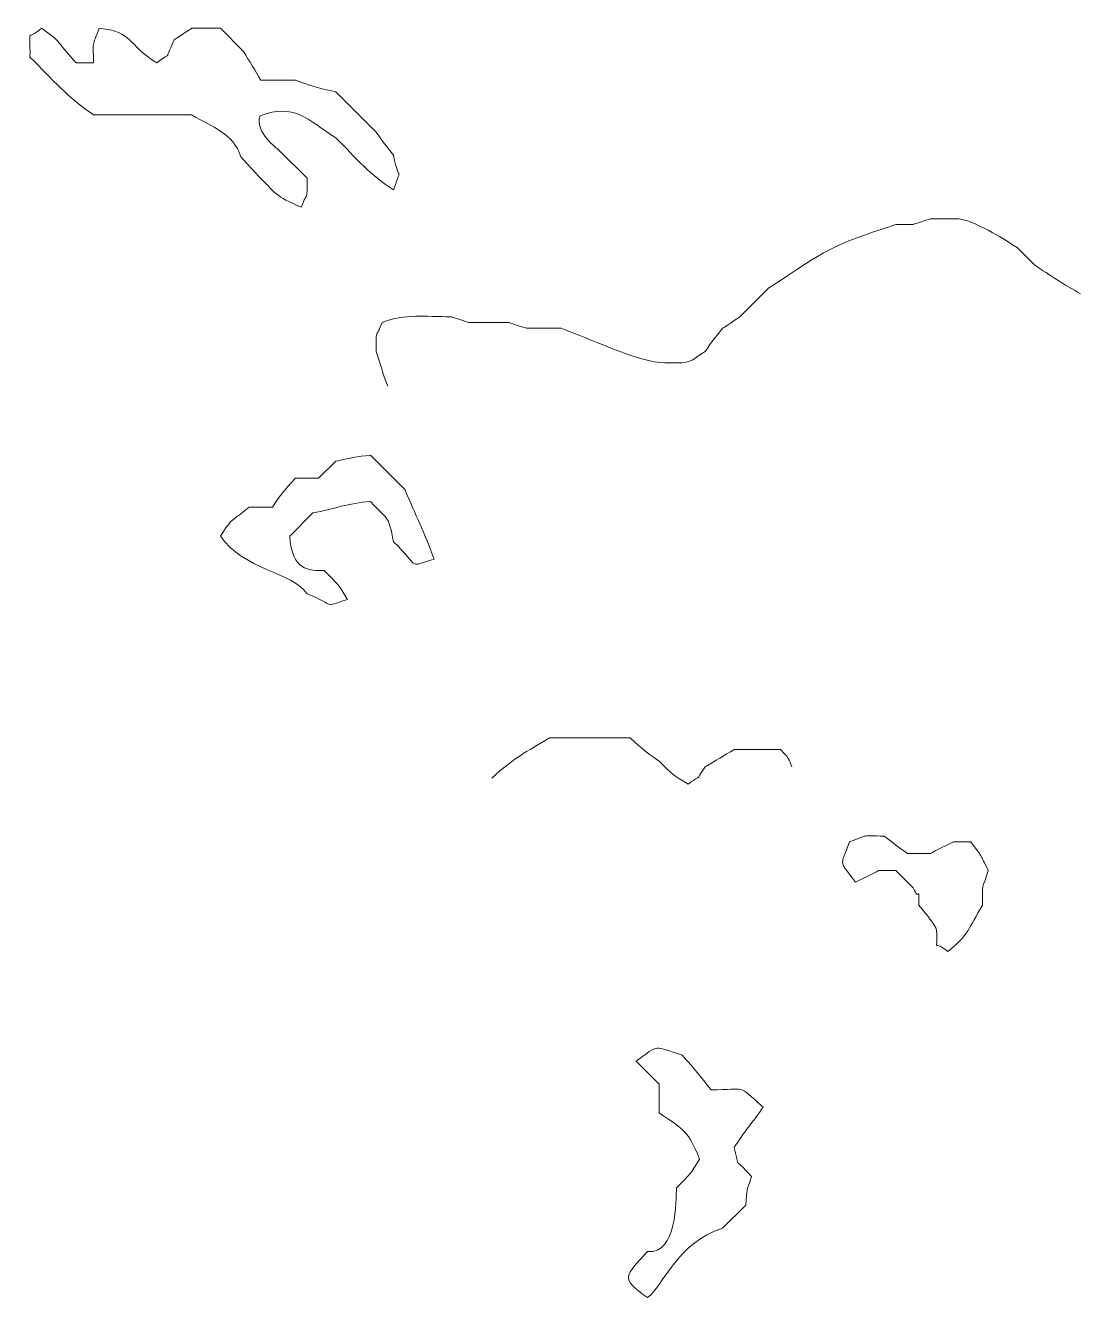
# Model space of a CAD drawing. Header units: centimetres. Extents: x -27.1 to 25.8, y -20 to 19.
# Drawn here: x -0.801 to 1.261, y -9.824 to -7.336 of the extents above; entities that cross this region are included whole.
import ezdxf

# ---------------------------------------------------------------- set-up
doc = ezdxf.new("R2010")
doc.units = ezdxf.units.CM
doc.header["$MEASUREMENT"] = 0
doc.layers.add('layer 1', color=7, linetype='Continuous')

msp = doc.modelspace()

# ---------------------------------------------------------------- linework, layer by layer
at = {"layer": 'layer 1', "color": 225, "lineweight": 0}
for points, knots in [([(-0.35201, -7.6241), (-0.30907, -7.66705), (-0.314, -7.66971), (-0.26175, -7.69179), (-0.26175, -7.69179), (-0.24851, -7.65771), (-0.25046, -7.68071), (-0.25046, -7.63538), (-0.25046, -7.63538), (-0.25046, -7.63538), (-0.30686, -7.57898), (-0.30686, -7.57898), (-0.30686, -7.57898), (-0.30686, -7.57898), (-0.35387, -7.54454), (-0.34231, -7.51332), (-0.34231, -7.51332), (-0.27545, -7.4878), (-0.25106, -7.51915), (-0.19406, -7.55642), (-0.19406, -7.55642), (-0.15488, -7.5956), (-0.12584, -7.63066), (-0.08122, -7.65797), (-0.08122, -7.65797), (-0.06512, -7.60623), (-0.06988, -7.65031), (-0.08122, -7.59028), (-0.08122, -7.59028), (-0.09726, -7.57), (-0.1013, -7.56576), (-0.11507, -7.54514), (-0.11507, -7.54514), (-0.11507, -7.54514), (-0.19406, -7.46616), (-0.19406, -7.46616), (-0.19406, -7.46616), (-0.22605, -7.46012), (-0.2434, -7.45387), (-0.27303, -7.4436), (-0.27303, -7.4436), (-0.27303, -7.4436), (-0.34072, -7.44359), (-0.34072, -7.44359), (-0.34072, -7.44359), (-0.35228, -7.42403), (-0.36288, -7.40672), (-0.37458, -7.3872), (-0.37458, -7.3872), (-0.37458, -7.3872), (-0.4197, -7.34206), (-0.4197, -7.34206), (-0.4197, -7.34206), (-0.4197, -7.34206), (-0.4761, -7.34207), (-0.4761, -7.34207), (-0.4761, -7.34207), (-0.47745, -7.34274), (-0.50803, -7.36341), (-0.50994, -7.36463), (-0.50994, -7.36463), (-0.53327, -7.41368), (-0.51097, -7.3824), (-0.54379, -7.40974), (-0.54379, -7.40974), (-0.60355, -7.3732), (-0.58906, -7.34872), (-0.65662, -7.34206), (-0.65662, -7.34206), (-0.67162, -7.38066), (-0.66791, -7.36338), (-0.66791, -7.40974), (-0.66791, -7.40974), (-0.66791, -7.40974), (-0.70175, -7.40974), (-0.70175, -7.40974), (-0.70175, -7.40974), (-0.73595, -7.3727), (-0.73106, -7.36749), (-0.76946, -7.34206), (-0.76946, -7.34206), (-0.80076, -7.36896), (-0.79066, -7.33648), (-0.792, -7.39847), (-0.792, -7.39847), (-0.74855, -7.44193), (-0.71629, -7.47857), (-0.66789, -7.51128), (-0.66789, -7.51128), (-0.66789, -7.51128), (-0.47609, -7.51129), (-0.47609, -7.51129), (-0.47609, -7.51129), (-0.43603, -7.53529), (-0.39501, -7.54613), (-0.37973, -7.59342), (-0.37973, -7.59342), (-0.37973, -7.59342), (-0.35201, -7.6241), (-0.35201, -7.6241)], [0, 0, 0, 0, 0.0384615, 0.0384615, 0.0384615, 0.0384615, 0.0769231, 0.0769231, 0.0769231, 0.0769231, 0.1153846, 0.1153846, 0.1153846, 0.1153846, 0.1538462, 0.1538462, 0.1538462, 0.1538462, 0.1923077, 0.1923077, 0.1923077, 0.1923077, 0.2307692, 0.2307692, 0.2307692, 0.2307692, 0.2692308, 0.2692308, 0.2692308, 0.2692308, 0.3076923, 0.3076923, 0.3076923, 0.3076923, 0.3461538, 0.3461538, 0.3461538, 0.3461538, 0.3846154, 0.3846154, 0.3846154, 0.3846154, 0.4230769, 0.4230769, 0.4230769, 0.4230769, 0.4615385, 0.4615385, 0.4615385, 0.4615385, 0.5, 0.5, 0.5, 0.5, 0.5384615, 0.5384615, 0.5384615, 0.5384615, 0.5769231, 0.5769231, 0.5769231, 0.5769231, 0.6153846, 0.6153846, 0.6153846, 0.6153846, 0.6538462, 0.6538462, 0.6538462, 0.6538462, 0.6923077, 0.6923077, 0.6923077, 0.6923077, 0.7307692, 0.7307692, 0.7307692, 0.7307692, 0.7692308, 0.7692308, 0.7692308, 0.7692308, 0.8076923, 0.8076923, 0.8076923, 0.8076923, 0.8461538, 0.8461538, 0.8461538, 0.8461538, 0.8846154, 0.8846154, 0.8846154, 0.8846154, 0.9230769, 0.9230769, 0.9230769, 0.9230769, 1, 1, 1, 1]), ([(-0.09253, -8.04163), (-0.10338, -8.01509), (-0.10624, -8.00119), (-0.11507, -7.97394), (-0.11507, -7.97394), (-0.11507, -7.9286), (-0.11703, -7.95163), (-0.10378, -7.91752), (-0.10378, -7.91752), (-0.0571, -7.89942), (-0.02177, -7.90625), (0.03161, -7.90625), (0.03161, -7.90625), (0.03229, -7.90652), (0.06356, -7.91684), (0.06545, -7.91751), (0.06545, -7.91751), (0.06545, -7.91751), (0.14443, -7.91751), (0.14443, -7.91751), (0.14443, -7.91751), (0.14511, -7.91778), (0.1764, -7.92813), (0.17827, -7.9288), (0.17827, -7.9288), (0.17827, -7.9288), (0.24596, -7.9288), (0.24596, -7.9288), (0.24596, -7.9288), (0.29703, -7.94649), (0.40106, -7.9965), (0.44904, -7.99649), (0.44904, -7.99649), (0.44904, -7.99649), (0.47162, -7.99649), (0.47162, -7.99649), (0.47162, -7.99649), (0.50445, -7.99649), (0.50229, -7.98878), (0.52803, -7.97394), (0.52803, -7.97394), (0.54169, -7.95259), (0.54539, -7.94924), (0.56188, -7.9288), (0.56188, -7.9288), (0.56318, -7.92813), (0.5938, -7.90748), (0.59571, -7.90624), (0.59571, -7.90624), (0.59571, -7.90624), (0.65212, -7.84984), (0.65212, -7.84984), (0.65212, -7.84984), (0.76895, -7.77342), (0.76934, -7.7682), (0.90035, -7.72572), (0.90035, -7.72572), (0.90035, -7.72572), (0.93418, -7.72572), (0.93418, -7.72572), (0.93418, -7.72572), (0.93486, -7.72545), (0.96615, -7.71513), (0.96804, -7.71444), (0.96804, -7.71444), (0.96804, -7.71444), (1.01315, -7.71443), (1.01315, -7.71443), (1.01315, -7.71443), (1.04012, -7.71444), (1.05888, -7.7268), (1.08084, -7.73702), (1.08084, -7.73702), (1.10248, -7.74836), (1.11654, -7.75729), (1.13727, -7.77085), (1.13727, -7.77085), (1.13727, -7.77085), (1.17112, -7.80471), (1.17112, -7.80471), (1.17112, -7.80471), (1.20269, -7.82533), (1.22837, -7.84345), (1.26137, -7.86111)], [0, 0, 0, 0, 0.0454545, 0.0454545, 0.0454545, 0.0454545, 0.0909091, 0.0909091, 0.0909091, 0.0909091, 0.1363636, 0.1363636, 0.1363636, 0.1363636, 0.1818182, 0.1818182, 0.1818182, 0.1818182, 0.2272727, 0.2272727, 0.2272727, 0.2272727, 0.2727273, 0.2727273, 0.2727273, 0.2727273, 0.3181818, 0.3181818, 0.3181818, 0.3181818, 0.3636364, 0.3636364, 0.3636364, 0.3636364, 0.4090909, 0.4090909, 0.4090909, 0.4090909, 0.4545455, 0.4545455, 0.4545455, 0.4545455, 0.5, 0.5, 0.5, 0.5, 0.5454545, 0.5454545, 0.5454545, 0.5454545, 0.5909091, 0.5909091, 0.5909091, 0.5909091, 0.6363636, 0.6363636, 0.6363636, 0.6363636, 0.6818182, 0.6818182, 0.6818182, 0.6818182, 0.7272727, 0.7272727, 0.7272727, 0.7272727, 0.7727273, 0.7727273, 0.7727273, 0.7727273, 0.8181818, 0.8181818, 0.8181818, 0.8181818, 0.8636364, 0.8636364, 0.8636364, 0.8636364, 0.9090909, 0.9090909, 0.9090909, 0.9090909, 1, 1, 1, 1]), ([(-0.00224, -8.38012), (-0.05516, -8.39545), (-0.02673, -8.39958), (-0.08122, -8.34627), (-0.08122, -8.34627), (-0.09227, -8.29386), (-0.08886, -8.30792), (-0.12636, -8.2673), (-0.12636, -8.2673), (-0.1691, -8.27058), (-0.19817, -8.28211), (-0.23917, -8.28986), (-0.23917, -8.28986), (-0.23917, -8.28986), (-0.28431, -8.33497), (-0.28431, -8.33497), (-0.28431, -8.33497), (-0.28003, -8.40245), (-0.24748, -8.40296), (-0.21662, -8.40266), (-0.21662, -8.40266), (-0.18795, -8.43133), (-0.19055, -8.42793), (-0.1715, -8.45908), (-0.1715, -8.45908), (-0.22296, -8.47511), (-0.19031, -8.47193), (-0.25048, -8.44781), (-0.25048, -8.44781), (-0.27802, -8.40535), (-0.37686, -8.40083), (-0.41973, -8.33496), (-0.41973, -8.33496), (-0.39391, -8.29604), (-0.4015, -8.30953), (-0.36331, -8.27857), (-0.36331, -8.27857), (-0.36331, -8.27857), (-0.31818, -8.27856), (-0.31818, -8.27856), (-0.31818, -8.27856), (-0.2998, -8.25107), (-0.29744, -8.24858), (-0.27305, -8.22214), (-0.27305, -8.22214), (-0.27305, -8.22214), (-0.22793, -8.22215), (-0.22793, -8.22215), (-0.22793, -8.22215), (-0.22793, -8.22215), (-0.19409, -8.18829), (-0.19409, -8.18829), (-0.19409, -8.18829), (-0.169, -8.18356), (-0.15319, -8.17908), (-0.1264, -8.17704), (-0.1264, -8.17704), (-0.1264, -8.17704), (-0.05871, -8.24473), (-0.05871, -8.24473), (-0.05871, -8.24473), (-0.03925, -8.29324), (-0.02002, -8.32893), (-0.00224, -8.38012)], [0, 0, 0, 0, 0.0588235, 0.0588235, 0.0588235, 0.0588235, 0.1176471, 0.1176471, 0.1176471, 0.1176471, 0.1764706, 0.1764706, 0.1764706, 0.1764706, 0.2352941, 0.2352941, 0.2352941, 0.2352941, 0.2941176, 0.2941176, 0.2941176, 0.2941176, 0.3529412, 0.3529412, 0.3529412, 0.3529412, 0.4117647, 0.4117647, 0.4117647, 0.4117647, 0.4705882, 0.4705882, 0.4705882, 0.4705882, 0.5294118, 0.5294118, 0.5294118, 0.5294118, 0.5882353, 0.5882353, 0.5882353, 0.5882353, 0.6470588, 0.6470588, 0.6470588, 0.6470588, 0.7058824, 0.7058824, 0.7058824, 0.7058824, 0.7647059, 0.7647059, 0.7647059, 0.7647059, 0.8235294, 0.8235294, 0.8235294, 0.8235294, 0.8823529, 0.8823529, 0.8823529, 0.8823529, 1, 1, 1, 1]), ([(0.11057, -8.80881), (0.15401, -8.7687), (0.17685, -8.75772), (0.22342, -8.72982), (0.22342, -8.72982), (0.22342, -8.72982), (0.38135, -8.72981), (0.38135, -8.72981), (0.38135, -8.72981), (0.40789, -8.75425), (0.41042, -8.75646), (0.43779, -8.77495), (0.43779, -8.77495), (0.46646, -8.80361), (0.46304, -8.80103), (0.49419, -8.82007), (0.49419, -8.82007), (0.52907, -8.79495), (0.50239, -8.82157), (0.52803, -8.78622), (0.52803, -8.78622), (0.54761, -8.77468), (0.56493, -8.76408), (0.58443, -8.75239), (0.58443, -8.75239), (0.58443, -8.75239), (0.67468, -8.75239), (0.67468, -8.75239), (0.67468, -8.75239), (0.69815, -8.77582), (0.68962, -8.77279), (0.69727, -8.78622)], [0, 0, 0, 0, 0.1111111, 0.1111111, 0.1111111, 0.1111111, 0.2222222, 0.2222222, 0.2222222, 0.2222222, 0.3333333, 0.3333333, 0.3333333, 0.3333333, 0.4444444, 0.4444444, 0.4444444, 0.4444444, 0.5555556, 0.5555556, 0.5555556, 0.5555556, 0.6666667, 0.6666667, 0.6666667, 0.6666667, 0.7777778, 0.7777778, 0.7777778, 0.7777778, 1, 1, 1, 1]), ([(1.06961, -9.05708), (1.04367, -9.10039), (1.04126, -9.11766), (1.00193, -9.14732), (1.00193, -9.14732), (0.96673, -9.11818), (0.98525, -9.16073), (0.97934, -9.10221), (0.97934, -9.10221), (0.96569, -9.08084), (0.96198, -9.07753), (0.94551, -9.05709), (0.94551, -9.05709), (0.94551, -9.01212), (0.94741, -9.05382), (0.93424, -9.02325), (0.93424, -9.02325), (0.93424, -9.02325), (0.90038, -8.98939), (0.90038, -8.98939), (0.90038, -8.98939), (0.90038, -8.98939), (0.86653, -8.9894), (0.86653, -8.9894), (0.86653, -8.9894), (0.85934, -8.99348), (0.82923, -9.00784), (0.82142, -9.01195), (0.82142, -9.01195), (0.79012, -8.96801), (0.79036, -8.98392), (0.81013, -8.93296), (0.81013, -8.93296), (0.84874, -8.91798), (0.83145, -8.9217), (0.87782, -8.9217), (0.87782, -8.9217), (0.8981, -8.93772), (0.90234, -8.94176), (0.92295, -8.95553), (0.92295, -8.95553), (0.92295, -8.95553), (0.96808, -8.95554), (0.96808, -8.95554), (0.96808, -8.95554), (0.97527, -8.95142), (1.00539, -8.93707), (1.0132, -8.93296), (1.0132, -8.93296), (1.0132, -8.93296), (1.04704, -8.93296), (1.04704, -8.93296), (1.04704, -8.93296), (1.07069, -8.96542), (1.06421, -8.95515), (1.08089, -8.98939), (1.08089, -8.98939), (1.0688, -9.02667), (1.0696, -9.01449), (1.06961, -9.05708)], [0, 0, 0, 0, 0.0625, 0.0625, 0.0625, 0.0625, 0.125, 0.125, 0.125, 0.125, 0.1875, 0.1875, 0.1875, 0.1875, 0.25, 0.25, 0.25, 0.25, 0.3125, 0.3125, 0.3125, 0.3125, 0.375, 0.375, 0.375, 0.375, 0.4375, 0.4375, 0.4375, 0.4375, 0.5, 0.5, 0.5, 0.5, 0.5625, 0.5625, 0.5625, 0.5625, 0.625, 0.625, 0.625, 0.625, 0.6875, 0.6875, 0.6875, 0.6875, 0.75, 0.75, 0.75, 0.75, 0.8125, 0.8125, 0.8125, 0.8125, 0.875, 0.875, 0.875, 0.875, 1, 1, 1, 1]), ([(0.64087, -9.45192), (0.62153, -9.48054), (0.60236, -9.50165), (0.58446, -9.53091), (0.58446, -9.53091), (0.59679, -9.57633), (0.58118, -9.54614), (0.61831, -9.5873), (0.61831, -9.5873), (0.60732, -9.62042), (0.60976, -9.60807), (0.60704, -9.64372), (0.60704, -9.64372), (0.60704, -9.64372), (0.56189, -9.68885), (0.56189, -9.68885), (0.56189, -9.68885), (0.47197, -9.71637), (0.44414, -9.80458), (0.41523, -9.82423), (0.41523, -9.82423), (0.35909, -9.78615), (0.37192, -9.78201), (0.41523, -9.73397), (0.41523, -9.73397), (0.47228, -9.74022), (0.4709, -9.63294), (0.47164, -9.60986), (0.47164, -9.60986), (0.50031, -9.58119), (0.4977, -9.58459), (0.51676, -9.55344), (0.51676, -9.55344), (0.49279, -9.49678), (0.48935, -9.49804), (0.43779, -9.46318), (0.43779, -9.46318), (0.43779, -9.46318), (0.43779, -9.40677), (0.43779, -9.40677), (0.43779, -9.40677), (0.43779, -9.40677), (0.39264, -9.36166), (0.39264, -9.36166), (0.39264, -9.36166), (0.43915, -9.32853), (0.42688, -9.3322), (0.48292, -9.35038), (0.48292, -9.35038), (0.50717, -9.37663), (0.5179, -9.39163), (0.53933, -9.41807), (0.53933, -9.41807), (0.61042, -9.41808), (0.58887, -9.40503), (0.64087, -9.45192)], [0, 0, 0, 0, 0.0666667, 0.0666667, 0.0666667, 0.0666667, 0.1333333, 0.1333333, 0.1333333, 0.1333333, 0.2, 0.2, 0.2, 0.2, 0.2666667, 0.2666667, 0.2666667, 0.2666667, 0.3333333, 0.3333333, 0.3333333, 0.3333333, 0.4, 0.4, 0.4, 0.4, 0.4666667, 0.4666667, 0.4666667, 0.4666667, 0.5333333, 0.5333333, 0.5333333, 0.5333333, 0.6, 0.6, 0.6, 0.6, 0.6666667, 0.6666667, 0.6666667, 0.6666667, 0.7333333, 0.7333333, 0.7333333, 0.7333333, 0.8, 0.8, 0.8, 0.8, 0.8666667, 0.8666667, 0.8666667, 0.8666667, 1, 1, 1, 1])]:
    msp.add_open_spline(points, degree=3, knots=knots, dxfattribs=at)

doc.saveas('drawing.dxf')
